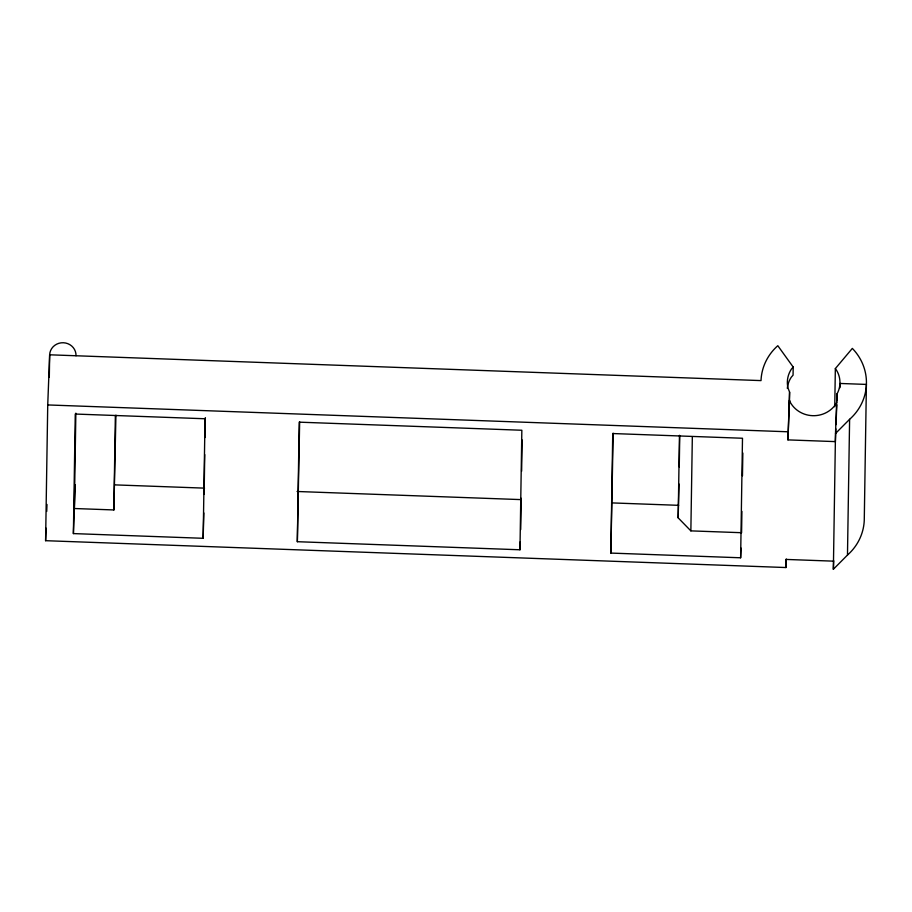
<?xml version="1.0" encoding="UTF-8"?>
<svg xmlns="http://www.w3.org/2000/svg" width="912" height="912" viewBox="0 0 912 912"><rect width="100%" height="100%" fill="white"/><g stroke="black" fill="none" stroke-linecap="round" stroke-linejoin="round"><path stroke-width="1.37" d="M786.269 559.033L785.939 567.538L45.6 540.691L47.732 404.939L49.658 354.802A13.178 12.54 0.9 0 1 63.316 342.741A13.178 12.54 0.9 0 1 76.004 355.76M49.305 377.42L49.658 354.802L761.018 380.6A52.725 50.171 0.9 0 1 777.811 345.705L793.189 367.057L793.064 375.163L791.24 377.249A26.368 25.091 0.9 0 0 787.318 388.352M73.393 533.588L75.263 414.048L205.029 418.756L203.148 538.297L73.393 533.588L75.263 484.842M75.856 413.17L74.351 508.52L113.875 509.945L115.927 415.154M113.875 509.945L115.345 416.032M203.832 512.943L203.148 538.297M204.117 494.452L204.744 454.598M205.018 437.532L205.325 417.605M297.335 541.705L299.216 422.165L521.846 430.247L519.965 549.776L297.335 541.705L299.649 421.868M520.706 529.553L521.197 498.248M521.63 471.208L522.12 439.903M610.858 553.082L612.739 433.542L742.493 438.25L740.624 557.779L610.858 553.082L613.172 433.234M741.912 511.37L741.581 532.711L690.863 530.875L678.175 517.856L679.463 435.32M678.175 517.856L678.984 483.976M679.258 466.91L679.748 435.594M690.863 530.875L692.333 436.951M742.471 475.79L742.835 453.025M785.939 567.538L786.064 559.432L833.488 561.154M835.859 428.868L835.369 441.613L787.945 439.892L789.587 392.126L788.014 388.079A26.368 25.091 0.9 0 1 791.377 369.143L793.189 367.057M789.393 404.506L789.587 392.126M834.754 406.763L835.346 368.585L852.332 348.407A52.725 50.171 0.9 0 1 849.608 419.315L847.476 555.066L833.363 569.259L835.495 433.508L837.011 393.847C841.48 386.118 840.818 375.641 835.346 368.585M836.908 400.607L837.011 393.847M839.986 387.714L840.055 383.462L866.4 384.419L864.268 520.171A52.725 50.171 0.9 0 1 847.476 555.066M45.6 540.691L46.079 528.151M46.729 511.438L46.991 504.473M519.965 549.776L520.273 541.728M740.624 557.779L740.989 548.032M787.945 439.892L789.461 400.231L790.282 402.317A26.368 25.091 0.9 0 0 835.916 403.982L836.885 401.953M836.019 424.616L836.783 404.791M833.363 569.259L833.693 560.755M835.495 433.508L849.608 419.315M47.732 404.939L788.071 431.786M114.832 484.876L204.539 488.137M297.084 491.488L520.615 499.594M611.735 502.9L678.653 505.328"/></g></svg>
